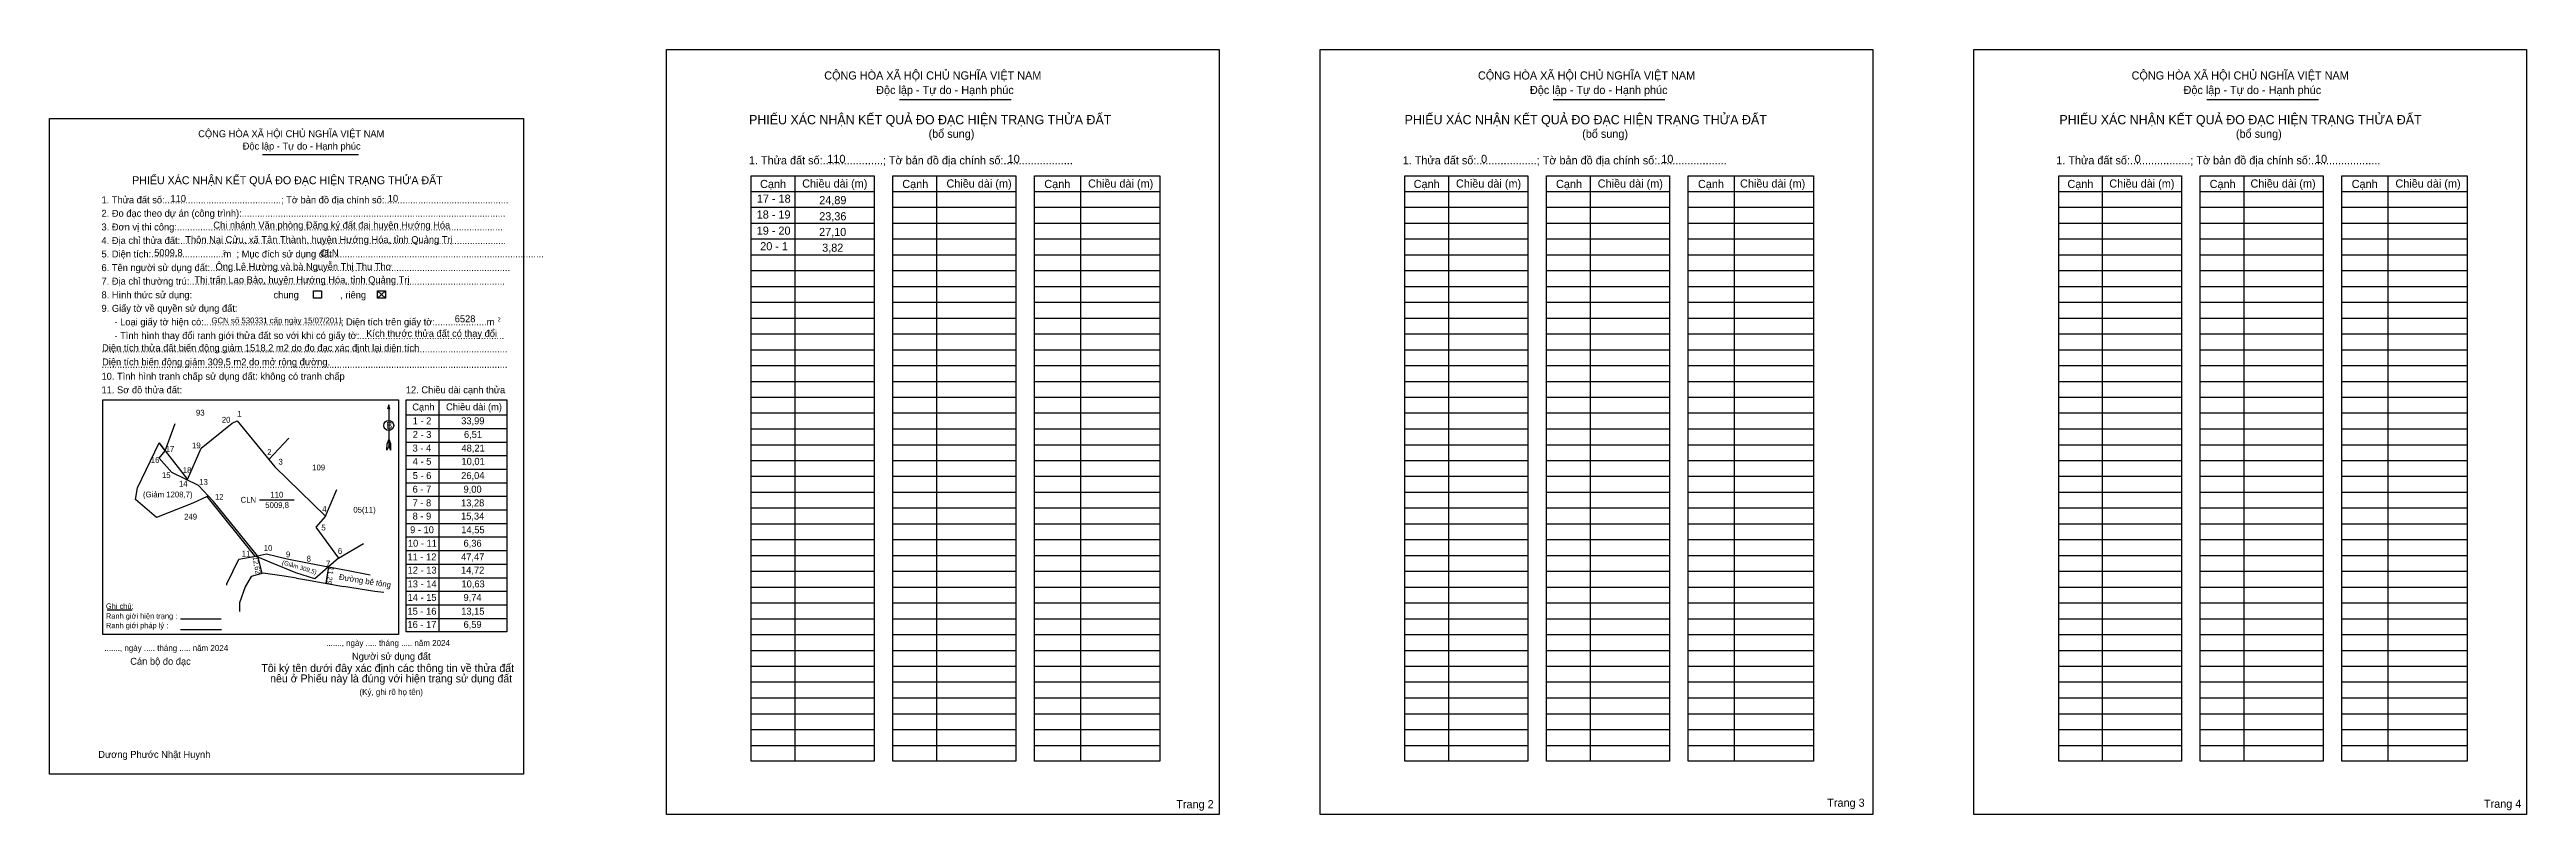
# Model space of a CAD drawing. Extents: x 538631 to 542486, y 1836057 to 1836670.
# Drawn here: x 540798 to 542486, y 1836057 to 1836578 of the extents above; entities that cross this region are included whole.
import ezdxf

# ---------------------------------------------------------------- set-up
doc = ezdxf.new("R2010")
doc.units = 0
for name, color, linetype in [('2035 - DT PHAT TRIEN', 7, 'Continuous'), ('2035 - TDTT DT', 7, 'Continuous'), ('D1', 7, 'Continuous'), ('D2', 7, 'Continuous'), ('giao thong 1 moi', 7, 'Continuous'), ('HT - CQ DT', 7, 'Continuous'), ('HT - ODT HT', 7, 'Continuous'), ('HT - TDTT DVO', 7, 'Continuous'), ('HT - TON GIAO', 7, 'Continuous'), ('HT - VAN HOA DT', 7, 'Continuous'), ('HT - Y TE DT', 7, 'Continuous'), ('KHUNG500', 7, 'Continuous'), ('KHUNGTEN', 7, 'Continuous'), ('NHT', 7, 'Continuous')]:
    doc.layers.add(name, color=color, linetype=linetype)

msp = doc.modelspace()

# ---------------------------------------------------------------- linework, layer by layer
at = {"layer": '2035 - TDTT DT'}
for p, q in [((540881.4, 1836289.9), (540872.7, 1836299.7)), ((540872.8, 1836310.1), (540876.9, 1836304.8))]:
    msp.add_line(p, q, dxfattribs=at)
at = {"layer": 'D1'}
for points in [[(540918.9, 1836213.3), (540918.8, 1836214.2), (540927.1, 1836230.9), (540939.7, 1836233.3)], [(540966.4, 1836218), (540958, 1836219.4), (540943.6, 1836221.3), (540935.5, 1836219.2), (540931.5, 1836212.2), (540927.6, 1836201.3), (540927.6, 1836195.4)], [(540966.4, 1836218), (540973.1, 1836216.8), (540998.5, 1836212.4)], [(540988.2, 1836225.7), (541000.4, 1836223.4), (541016.6, 1836220.2)], [(541026, 1836208.3), (541019.8, 1836209), (540998.5, 1836212.4)]]:
    msp.add_lwpolyline(points, dxfattribs=at)
at = {"layer": 'D2'}
for p, q in [((541218.5, 1836578), (541218.5, 1836578)), ((540798.1, 1836531.1), (540798.1, 1836531.1)), ((541377.2, 1836543.9), (541453.4, 1836543.9)), ((541822.7, 1836543.9), (541898.8, 1836543.9)), ((542268.1, 1836543.9), (542344.3, 1836543.9)), ((540943.3, 1836506.6), (541008.6, 1836506.6)), ((541276.3, 1836481.4), (541360, 1836481.4)), ((541305.9, 1836492.1), (541305.9, 1836093.4)), ((541372.8, 1836481.4), (541456.5, 1836481.4)), ((541402.4, 1836492.1), (541402.4, 1836093.4)), ((541469.3, 1836481.4), (541554.8, 1836481.4)), ((541500.7, 1836492.1), (541500.7, 1836093.4)), ((541721.7, 1836481.4), (541805.4, 1836481.4)), ((541751.4, 1836492.1), (541751.4, 1836093.4)), ((541818.2, 1836481.4), (541901.9, 1836481.4)), ((541847.9, 1836492.1), (541847.9, 1836093.4)), ((541914.7, 1836481.4), (542000.2, 1836481.4)), ((541946.1, 1836492.1), (541946.1, 1836093.4)), ((542167.2, 1836481.4), (542250.9, 1836481.4)), ((542196.8, 1836492.1), (542196.8, 1836093.4)), ((542263.7, 1836481.4), (542347.4, 1836481.4)), ((542293.3, 1836492.1), (542293.3, 1836093.4)), ((542360.1, 1836481.4), (542445.6, 1836481.4)), ((542391.6, 1836492.1), (542391.6, 1836093.4)), ((541276.3, 1836470.6), (541360, 1836470.6)), ((541372.8, 1836470.6), (541456.5, 1836470.6)), ((541469.3, 1836470.6), (541554.8, 1836470.6)), ((541721.7, 1836470.6), (541805.4, 1836470.6)), ((541818.2, 1836470.6), (541901.9, 1836470.6)), ((541914.7, 1836470.6), (542000.2, 1836470.6)), ((542167.2, 1836470.6), (542250.9, 1836470.6)), ((542263.7, 1836470.6), (542347.4, 1836470.6)), ((542360.1, 1836470.6), (542445.6, 1836470.6)), ((541276.3, 1836459.8), (541360, 1836459.8)), ((541276.3, 1836449), (541360, 1836449)), ((541372.8, 1836459.8), (541456.5, 1836459.8)), ((541372.8, 1836449), (541456.5, 1836449)), ((541469.3, 1836459.8), (541554.8, 1836459.8)), ((541469.3, 1836449), (541554.8, 1836449)), ((541721.7, 1836459.8), (541805.4, 1836459.8)), ((541721.7, 1836449), (541805.4, 1836449)), ((541818.2, 1836459.8), (541901.9, 1836459.8)), ((541818.2, 1836449), (541901.9, 1836449)), ((541914.7, 1836459.8), (542000.2, 1836459.8)), ((541914.7, 1836449), (542000.2, 1836449)), ((542167.2, 1836459.8), (542250.9, 1836459.8)), ((542167.2, 1836449), (542250.9, 1836449)), ((542263.7, 1836459.8), (542347.4, 1836459.8)), ((542263.7, 1836449), (542347.4, 1836449)), ((542360.1, 1836459.8), (542445.6, 1836459.8)), ((542360.1, 1836449), (542445.6, 1836449)), ((541276.3, 1836438.2), (541360, 1836438.2)), ((541372.8, 1836438.2), (541456.5, 1836438.2)), ((541469.3, 1836438.2), (541554.8, 1836438.2)), ((541721.7, 1836438.2), (541805.4, 1836438.2)), ((541818.2, 1836438.2), (541901.9, 1836438.2)), ((541914.7, 1836438.2), (542000.2, 1836438.2)), ((542167.2, 1836438.2), (542250.9, 1836438.2)), ((542263.7, 1836438.2), (542347.4, 1836438.2)), ((542360.1, 1836438.2), (542445.6, 1836438.2)), ((541021.5, 1836413.7), (541027.1, 1836408.6)), ((541021.5, 1836408.6), (541027.1, 1836413.7)), ((541276.3, 1836427.5), (541360, 1836427.5)), ((541276.3, 1836416.7), (541360, 1836416.7)), ((541372.8, 1836427.5), (541456.5, 1836427.5)), ((541372.8, 1836416.7), (541456.5, 1836416.7)), ((541469.3, 1836427.5), (541554.8, 1836427.5)), ((541469.3, 1836416.7), (541554.8, 1836416.7)), ((541721.7, 1836427.5), (541805.4, 1836427.5)), ((541721.7, 1836416.7), (541805.4, 1836416.7)), ((541818.2, 1836427.5), (541901.9, 1836427.5)), ((541818.2, 1836416.7), (541901.9, 1836416.7)), ((541914.7, 1836427.5), (542000.2, 1836427.5)), ((541914.7, 1836416.7), (542000.2, 1836416.7)), ((542167.2, 1836427.5), (542250.9, 1836427.5)), ((542167.2, 1836416.7), (542250.9, 1836416.7)), ((542263.7, 1836427.5), (542347.4, 1836427.5)), ((542263.7, 1836416.7), (542347.4, 1836416.7)), ((542360.1, 1836427.5), (542445.6, 1836427.5)), ((542360.1, 1836416.7), (542445.6, 1836416.7)), ((541276.3, 1836405.9), (541360, 1836405.9)), ((541372.8, 1836405.9), (541456.5, 1836405.9)), ((541469.3, 1836405.9), (541554.8, 1836405.9)), ((541721.7, 1836405.9), (541805.4, 1836405.9)), ((541818.2, 1836405.9), (541901.9, 1836405.9)), ((541914.7, 1836405.9), (542000.2, 1836405.9)), ((542167.2, 1836405.9), (542250.9, 1836405.9)), ((542263.7, 1836405.9), (542347.4, 1836405.9)), ((542360.1, 1836405.9), (542445.6, 1836405.9)), ((541276.3, 1836395.1), (541360, 1836395.1)), ((541276.3, 1836384.4), (541360, 1836384.4)), ((541372.8, 1836395.1), (541456.5, 1836395.1)), ((541372.8, 1836384.4), (541456.5, 1836384.4)), ((541469.3, 1836395.1), (541554.8, 1836395.1)), ((541469.3, 1836384.4), (541554.8, 1836384.4)), ((541721.7, 1836395.1), (541805.4, 1836395.1)), ((541721.7, 1836384.4), (541805.4, 1836384.4)), ((541818.2, 1836395.1), (541901.9, 1836395.1)), ((541818.2, 1836384.4), (541901.9, 1836384.4)), ((541914.7, 1836395.1), (542000.2, 1836395.1)), ((541914.7, 1836384.4), (542000.2, 1836384.4)), ((542167.2, 1836395.1), (542250.9, 1836395.1)), ((542167.2, 1836384.4), (542250.9, 1836384.4)), ((542263.7, 1836395.1), (542347.4, 1836395.1)), ((542263.7, 1836384.4), (542347.4, 1836384.4)), ((542360.1, 1836395.1), (542445.6, 1836395.1)), ((542360.1, 1836384.4), (542445.6, 1836384.4)), ((541276.3, 1836373.6), (541360, 1836373.6)), ((541276.3, 1836362.8), (541360, 1836362.8)), ((541372.8, 1836373.6), (541456.5, 1836373.6)), ((541372.8, 1836362.8), (541456.5, 1836362.8)), ((541469.3, 1836373.6), (541554.8, 1836373.6)), ((541469.3, 1836362.8), (541554.8, 1836362.8)), ((541721.7, 1836373.6), (541805.4, 1836373.6)), ((541721.7, 1836362.8), (541805.4, 1836362.8)), ((541818.2, 1836373.6), (541901.9, 1836373.6)), ((541818.2, 1836362.8), (541901.9, 1836362.8)), ((541914.7, 1836373.6), (542000.2, 1836373.6)), ((541914.7, 1836362.8), (542000.2, 1836362.8)), ((542167.2, 1836373.6), (542250.9, 1836373.6)), ((542167.2, 1836362.8), (542250.9, 1836362.8)), ((542263.7, 1836373.6), (542347.4, 1836373.6)), ((542263.7, 1836362.8), (542347.4, 1836362.8)), ((542360.1, 1836373.6), (542445.6, 1836373.6)), ((542360.1, 1836362.8), (542445.6, 1836362.8)), ((541276.3, 1836352), (541360, 1836352)), ((541372.8, 1836352), (541456.5, 1836352)), ((541469.3, 1836352), (541554.8, 1836352)), ((541721.7, 1836352), (541805.4, 1836352)), ((541818.2, 1836352), (541901.9, 1836352)), ((541914.7, 1836352), (542000.2, 1836352)), ((542167.2, 1836352), (542250.9, 1836352)), ((542263.7, 1836352), (542347.4, 1836352)), ((542360.1, 1836352), (542445.6, 1836352)), ((540834.5, 1836339.5), (540834.5, 1836339.5)), ((541029.2, 1836336), (541029.2, 1836308)), ((541041.1, 1836329.2), (541109.7, 1836329.2)), ((541063.3, 1836339.5), (541063.3, 1836181.4)), ((541276.3, 1836341.2), (541360, 1836341.2)), ((541276.3, 1836330.5), (541360, 1836330.5)), ((541372.8, 1836341.2), (541456.5, 1836341.2)), ((541372.8, 1836330.5), (541456.5, 1836330.5)), ((541469.3, 1836341.2), (541554.8, 1836341.2)), ((541469.3, 1836330.5), (541554.8, 1836330.5)), ((541721.7, 1836341.2), (541805.4, 1836341.2)), ((541721.7, 1836330.5), (541805.4, 1836330.5)), ((541818.2, 1836341.2), (541901.9, 1836341.2)), ((541818.2, 1836330.5), (541901.9, 1836330.5)), ((541914.7, 1836341.2), (542000.2, 1836341.2)), ((541914.7, 1836330.5), (542000.2, 1836330.5)), ((542167.2, 1836341.2), (542250.9, 1836341.2)), ((542167.2, 1836330.5), (542250.9, 1836330.5)), ((542263.7, 1836341.2), (542347.4, 1836341.2)), ((542263.7, 1836330.5), (542347.4, 1836330.5)), ((542360.1, 1836341.2), (542445.6, 1836341.2)), ((542360.1, 1836330.5), (542445.6, 1836330.5)), ((541029.2, 1836312.7), (541028.1, 1836309.8)), ((541029.2, 1836312.7), (541030.4, 1836309.8)), ((541029.2, 1836312.3), (541030.4, 1836309.4)), ((541029.2, 1836311.9), (541030.4, 1836309)), ((541029.2, 1836311.5), (541030.4, 1836308.6)), ((541029.2, 1836311), (541030.4, 1836308.2)), ((541041.1, 1836320), (541109.7, 1836320)), ((541276.3, 1836319.7), (541360, 1836319.7)), ((541372.8, 1836319.7), (541456.5, 1836319.7)), ((541469.3, 1836319.7), (541554.8, 1836319.7)), ((541721.7, 1836319.7), (541805.4, 1836319.7)), ((541818.2, 1836319.7), (541901.9, 1836319.7)), ((541914.7, 1836319.7), (542000.2, 1836319.7)), ((542167.2, 1836319.7), (542250.9, 1836319.7)), ((542263.7, 1836319.7), (542347.4, 1836319.7)), ((542360.1, 1836319.7), (542445.6, 1836319.7)), ((541028, 1836305.2), (541028.1, 1836309.8)), ((541029.2, 1836308), (541028, 1836305.2)), ((541029.2, 1836310.6), (541030.4, 1836307.7)), ((541029.2, 1836310.2), (541030.4, 1836307.3)), ((541029.2, 1836309.8), (541030.5, 1836306.9)), ((541029.2, 1836309.4), (541030.5, 1836306.5)), ((541029.2, 1836309), (541030.5, 1836306.1)), ((541029.2, 1836308.6), (541030.5, 1836305.7)), ((541029.2, 1836308), (541030.5, 1836305.2)), ((541030.5, 1836305.2), (541030.4, 1836309.8)), ((541041.1, 1836310.7), (541109.7, 1836310.7)), ((541041.1, 1836301.5), (541109.7, 1836301.5)), ((541276.3, 1836308.9), (541360, 1836308.9)), ((541276.3, 1836298.1), (541360, 1836298.1)), ((541372.8, 1836308.9), (541456.5, 1836308.9)), ((541372.8, 1836298.1), (541456.5, 1836298.1)), ((541469.3, 1836308.9), (541554.8, 1836308.9)), ((541469.3, 1836298.1), (541554.8, 1836298.1)), ((541721.7, 1836308.9), (541805.4, 1836308.9)), ((541721.7, 1836298.1), (541805.4, 1836298.1)), ((541818.2, 1836308.9), (541901.9, 1836308.9)), ((541818.2, 1836298.1), (541901.9, 1836298.1)), ((541914.7, 1836308.9), (542000.2, 1836308.9)), ((541914.7, 1836298.1), (542000.2, 1836298.1)), ((542167.2, 1836308.9), (542250.9, 1836308.9)), ((542167.2, 1836298.1), (542250.9, 1836298.1)), ((542263.7, 1836308.9), (542347.4, 1836308.9)), ((542263.7, 1836298.1), (542347.4, 1836298.1)), ((542360.1, 1836308.9), (542445.6, 1836308.9)), ((542360.1, 1836298.1), (542445.6, 1836298.1)), ((541041.1, 1836292.3), (541109.7, 1836292.3)), ((541041.1, 1836283), (541109.7, 1836283)), ((541276.3, 1836287.4), (541360, 1836287.4)), ((541372.8, 1836287.4), (541456.5, 1836287.4)), ((541469.3, 1836287.4), (541554.8, 1836287.4)), ((541721.7, 1836287.4), (541805.4, 1836287.4)), ((541818.2, 1836287.4), (541901.9, 1836287.4)), ((541914.7, 1836287.4), (542000.2, 1836287.4)), ((542167.2, 1836287.4), (542250.9, 1836287.4)), ((542263.7, 1836287.4), (542347.4, 1836287.4)), ((542360.1, 1836287.4), (542445.6, 1836287.4)), ((541041.1, 1836273.8), (541109.7, 1836273.8)), ((541041.1, 1836264.5), (541109.7, 1836264.5)), ((541276.3, 1836276.6), (541360, 1836276.6)), ((541276.3, 1836265.8), (541360, 1836265.8)), ((541372.8, 1836276.6), (541456.5, 1836276.6)), ((541372.8, 1836265.8), (541456.5, 1836265.8)), ((541469.3, 1836276.6), (541554.8, 1836276.6)), ((541469.3, 1836265.8), (541554.8, 1836265.8)), ((541721.7, 1836276.6), (541805.4, 1836276.6)), ((541721.7, 1836265.8), (541805.4, 1836265.8)), ((541818.2, 1836276.6), (541901.9, 1836276.6)), ((541818.2, 1836265.8), (541901.9, 1836265.8)), ((541914.7, 1836276.6), (542000.2, 1836276.6)), ((541914.7, 1836265.8), (542000.2, 1836265.8)), ((542167.2, 1836276.6), (542250.9, 1836276.6)), ((542167.2, 1836265.8), (542250.9, 1836265.8)), ((542263.7, 1836276.6), (542347.4, 1836276.6)), ((542263.7, 1836265.8), (542347.4, 1836265.8)), ((542360.1, 1836276.6), (542445.6, 1836276.6)), ((542360.1, 1836265.8), (542445.6, 1836265.8)), ((541041.1, 1836255.3), (541109.7, 1836255.3)), ((541041.1, 1836246.1), (541109.7, 1836246.1)), ((541276.3, 1836255), (541360, 1836255)), ((541276.3, 1836244.3), (541360, 1836244.3)), ((541372.8, 1836255), (541456.5, 1836255)), ((541372.8, 1836244.3), (541456.5, 1836244.3)), ((541469.3, 1836255), (541554.8, 1836255)), ((541469.3, 1836244.3), (541554.8, 1836244.3)), ((541721.7, 1836255), (541805.4, 1836255)), ((541721.7, 1836244.3), (541805.4, 1836244.3)), ((541818.2, 1836255), (541901.9, 1836255)), ((541818.2, 1836244.3), (541901.9, 1836244.3)), ((541914.7, 1836255), (542000.2, 1836255)), ((541914.7, 1836244.3), (542000.2, 1836244.3)), ((542167.2, 1836255), (542250.9, 1836255)), ((542167.2, 1836244.3), (542250.9, 1836244.3)), ((542263.7, 1836255), (542347.4, 1836255)), ((542263.7, 1836244.3), (542347.4, 1836244.3)), ((542360.1, 1836255), (542445.6, 1836255)), ((542360.1, 1836244.3), (542445.6, 1836244.3)), ((541041.1, 1836236.8), (541109.7, 1836236.8)), ((541041.1, 1836227.6), (541109.7, 1836227.6)), ((541276.3, 1836233.5), (541360, 1836233.5)), ((541372.8, 1836233.5), (541456.5, 1836233.5)), ((541469.3, 1836233.5), (541554.8, 1836233.5)), ((541721.7, 1836233.5), (541805.4, 1836233.5)), ((541818.2, 1836233.5), (541901.9, 1836233.5)), ((541914.7, 1836233.5), (542000.2, 1836233.5)), ((542167.2, 1836233.5), (542250.9, 1836233.5)), ((542263.7, 1836233.5), (542347.4, 1836233.5)), ((542360.1, 1836233.5), (542445.6, 1836233.5)), ((541041.1, 1836218.3), (541109.7, 1836218.3)), ((541276.3, 1836222.7), (541360, 1836222.7)), ((541276.3, 1836211.9), (541360, 1836211.9)), ((541372.8, 1836222.7), (541456.5, 1836222.7)), ((541372.8, 1836211.9), (541456.5, 1836211.9)), ((541469.3, 1836222.7), (541554.8, 1836222.7)), ((541469.3, 1836211.9), (541554.8, 1836211.9)), ((541721.7, 1836222.7), (541805.4, 1836222.7)), ((541721.7, 1836211.9), (541805.4, 1836211.9)), ((541818.2, 1836222.7), (541901.9, 1836222.7)), ((541818.2, 1836211.9), (541901.9, 1836211.9)), ((541914.7, 1836222.7), (542000.2, 1836222.7)), ((541914.7, 1836211.9), (542000.2, 1836211.9)), ((542167.2, 1836222.7), (542250.9, 1836222.7)), ((542167.2, 1836211.9), (542250.9, 1836211.9)), ((542263.7, 1836222.7), (542347.4, 1836222.7)), ((542263.7, 1836211.9), (542347.4, 1836211.9)), ((542360.1, 1836222.7), (542445.6, 1836222.7)), ((542360.1, 1836211.9), (542445.6, 1836211.9)), ((541041.1, 1836209.1), (541109.7, 1836209.1)), ((541041.1, 1836199.9), (541109.7, 1836199.9)), ((541276.3, 1836201.1), (541360, 1836201.1)), ((541372.8, 1836201.1), (541456.5, 1836201.1)), ((541469.3, 1836201.1), (541554.8, 1836201.1)), ((541721.7, 1836201.1), (541805.4, 1836201.1)), ((541818.2, 1836201.1), (541901.9, 1836201.1)), ((541914.7, 1836201.1), (542000.2, 1836201.1)), ((542167.2, 1836201.1), (542250.9, 1836201.1)), ((542263.7, 1836201.1), (542347.4, 1836201.1)), ((542360.1, 1836201.1), (542445.6, 1836201.1)), ((541022.1, 1836179.6), (541022.1, 1836179.6)), ((541041.1, 1836190.6), (541109.7, 1836190.6)), ((541276.3, 1836190.4), (541360, 1836190.4)), ((541276.3, 1836179.6), (541360, 1836179.6)), ((541372.8, 1836190.4), (541456.5, 1836190.4)), ((541372.8, 1836179.6), (541456.5, 1836179.6)), ((541469.3, 1836190.4), (541554.8, 1836190.4)), ((541469.3, 1836179.6), (541554.8, 1836179.6)), ((541721.7, 1836190.4), (541805.4, 1836190.4)), ((541721.7, 1836179.6), (541805.4, 1836179.6)), ((541818.2, 1836190.4), (541901.9, 1836190.4)), ((541818.2, 1836179.6), (541901.9, 1836179.6)), ((541914.7, 1836190.4), (542000.2, 1836190.4)), ((541914.7, 1836179.6), (542000.2, 1836179.6)), ((542167.2, 1836190.4), (542250.9, 1836190.4)), ((542167.2, 1836179.6), (542250.9, 1836179.6)), ((542263.7, 1836190.4), (542347.4, 1836190.4)), ((542263.7, 1836179.6), (542347.4, 1836179.6)), ((542360.1, 1836190.4), (542445.6, 1836190.4)), ((542360.1, 1836179.6), (542445.6, 1836179.6)), ((541276.3, 1836168.8), (541360, 1836168.8)), ((541372.8, 1836168.8), (541456.5, 1836168.8)), ((541469.3, 1836168.8), (541554.8, 1836168.8)), ((541721.7, 1836168.8), (541805.4, 1836168.8)), ((541818.2, 1836168.8), (541901.9, 1836168.8)), ((541914.7, 1836168.8), (542000.2, 1836168.8)), ((542167.2, 1836168.8), (542250.9, 1836168.8)), ((542263.7, 1836168.8), (542347.4, 1836168.8)), ((542360.1, 1836168.8), (542445.6, 1836168.8)), ((541276.3, 1836158), (541360, 1836158)), ((541276.3, 1836147.3), (541360, 1836147.3)), ((541372.8, 1836158), (541456.5, 1836158)), ((541372.8, 1836147.3), (541456.5, 1836147.3)), ((541469.3, 1836158), (541554.8, 1836158)), ((541469.3, 1836147.3), (541554.8, 1836147.3)), ((541721.7, 1836158), (541805.4, 1836158)), ((541721.7, 1836147.3), (541805.4, 1836147.3)), ((541818.2, 1836158), (541901.9, 1836158)), ((541818.2, 1836147.3), (541901.9, 1836147.3)), ((541914.7, 1836158), (542000.2, 1836158)), ((541914.7, 1836147.3), (542000.2, 1836147.3)), ((542167.2, 1836158), (542250.9, 1836158)), ((542167.2, 1836147.3), (542250.9, 1836147.3)), ((542263.7, 1836158), (542347.4, 1836158)), ((542263.7, 1836147.3), (542347.4, 1836147.3)), ((542360.1, 1836158), (542445.6, 1836158)), ((542360.1, 1836147.3), (542445.6, 1836147.3)), ((541276.3, 1836136.5), (541360, 1836136.5)), ((541276.3, 1836125.7), (541360, 1836125.7)), ((541372.8, 1836136.5), (541456.5, 1836136.5)), ((541372.8, 1836125.7), (541456.5, 1836125.7)), ((541469.3, 1836136.5), (541554.8, 1836136.5)), ((541469.3, 1836125.7), (541554.8, 1836125.7)), ((541721.7, 1836136.5), (541805.4, 1836136.5)), ((541721.7, 1836125.7), (541805.4, 1836125.7)), ((541818.2, 1836136.5), (541901.9, 1836136.5)), ((541818.2, 1836125.7), (541901.9, 1836125.7)), ((541914.7, 1836136.5), (542000.2, 1836136.5)), ((541914.7, 1836125.7), (542000.2, 1836125.7)), ((542167.2, 1836136.5), (542250.9, 1836136.5)), ((542167.2, 1836125.7), (542250.9, 1836125.7)), ((542263.7, 1836136.5), (542347.4, 1836136.5)), ((542263.7, 1836125.7), (542347.4, 1836125.7)), ((542360.1, 1836136.5), (542445.6, 1836136.5)), ((542360.1, 1836125.7), (542445.6, 1836125.7)), ((541276.3, 1836114.9), (541360, 1836114.9)), ((541372.8, 1836114.9), (541456.5, 1836114.9)), ((541469.3, 1836114.9), (541554.8, 1836114.9)), ((541721.7, 1836114.9), (541805.4, 1836114.9)), ((541818.2, 1836114.9), (541901.9, 1836114.9)), ((541914.7, 1836114.9), (542000.2, 1836114.9)), ((542167.2, 1836114.9), (542250.9, 1836114.9)), ((542263.7, 1836114.9), (542347.4, 1836114.9)), ((542360.1, 1836114.9), (542445.6, 1836114.9)), ((541276.3, 1836104.1), (541360, 1836104.1)), ((541372.8, 1836104.1), (541456.5, 1836104.1)), ((541469.3, 1836104.1), (541554.8, 1836104.1)), ((541721.7, 1836104.1), (541805.4, 1836104.1)), ((541818.2, 1836104.1), (541901.9, 1836104.1)), ((541914.7, 1836104.1), (542000.2, 1836104.1)), ((542167.2, 1836104.1), (542250.9, 1836104.1)), ((542263.7, 1836104.1), (542347.4, 1836104.1)), ((542360.1, 1836104.1), (542445.6, 1836104.1)), ((541121, 1836084.5), (541121, 1836084.5)), ((541595.1, 1836057.1), (541595.1, 1836057.1))]:
    msp.add_line(p, q, dxfattribs=at)
for points in [[(541276.3, 1836492.1), (541360, 1836492.1), (541360, 1836093.4), (541276.3, 1836093.4)], [(541372.8, 1836492.1), (541456.5, 1836492.1), (541456.5, 1836093.4), (541372.8, 1836093.4)], [(541469.3, 1836492.1), (541554.8, 1836492.1), (541554.8, 1836093.4), (541469.3, 1836093.4)], [(541721.7, 1836492.1), (541805.4, 1836492.1), (541805.4, 1836093.4), (541721.7, 1836093.4)], [(541818.2, 1836492.1), (541901.9, 1836492.1), (541901.9, 1836093.4), (541818.2, 1836093.4)], [(541914.7, 1836492.1), (542000.2, 1836492.1), (542000.2, 1836093.4), (541914.7, 1836093.4)], [(542167.2, 1836492.1), (542250.9, 1836492.1), (542250.9, 1836093.4), (542167.2, 1836093.4)], [(542263.7, 1836492.1), (542347.4, 1836492.1), (542347.4, 1836093.4), (542263.7, 1836093.4)], [(542360.1, 1836492.1), (542445.6, 1836492.1), (542445.6, 1836093.4), (542360.1, 1836093.4)], [(540834.5, 1836339.5), (541035.8, 1836339.5), (541035.8, 1836179.6), (540834.5, 1836179.6)], [(541041.1, 1836339.5), (541109.7, 1836339.5), (541109.7, 1836181.4), (541041.1, 1836181.4)]]:
    msp.add_lwpolyline(points, close=True, dxfattribs=at)
msp.add_lwpolyline([(541030, 1836333), (541029.2, 1836336), (541028.4, 1836333)], dxfattribs=at)
msp.add_circle((541029.2, 1836322), 3.41, dxfattribs=at)
at = {"layer": 'giao thong 1 moi'}
for p, q in [((540876.9, 1836304.8), (540883.7, 1836323.3)), ((540947.6, 1836298.9), (540961.1, 1836313.4)), ((540986.2, 1836260.2), (540993.9, 1836278.4)), ((540994.9, 1836231.6), (541012, 1836241.6))]:
    msp.add_line(p, q, dxfattribs=at)
at = {"layer": 'HT - TDTT DVO'}
for p, q in [((540901.4, 1836306.6), (540922.5, 1836323.6)), ((540922.5, 1836323.6), (540926, 1836325.2)), ((540926, 1836325.2), (540947.6, 1836298.9)), ((540872.7, 1836299.7), (540876.9, 1836304.8)), ((540881.4, 1836289.9), (540872.7, 1836299.7)), ((540876.9, 1836304.8), (540892.2, 1836285.1)), ((540892.2, 1836285.1), (540901.4, 1836306.6)), ((540947.6, 1836298.9), (540951.7, 1836293.9)), ((540890.2, 1836285.6), (540881.4, 1836289.9)), ((540899.7, 1836281), (540890.2, 1836285.6)), ((540909.8, 1836270.2), (540899.7, 1836281)), ((540951.7, 1836293.9), (540986.2, 1836260.2)), ((540939.7, 1836233.3), (540909.8, 1836270.2)), ((540986.2, 1836260.2), (540979.6, 1836252.7)), ((540979.6, 1836252.7), (540994.9, 1836231.6)), ((540939.7, 1836233.3), (540945.9, 1836234.5)), ((540945.9, 1836234.5), (540960.1, 1836231.1)), ((540960.1, 1836231.1), (540975.1, 1836228.2)), ((540975.1, 1836228.2), (540988.2, 1836225.7)), ((540994.9, 1836231.6), (540988.2, 1836225.7)), ((540837.3, 1836196.4), (540854.3, 1836196.4)), ((540887.3, 1836190.4), (540915, 1836190.4)), ((540887.3, 1836183.1), (540915.3, 1836183.1))]:
    msp.add_line(p, q, dxfattribs=at)
msp.add_lwpolyline([(540876.9, 1836304.8), (540872.8, 1836310.1), (540872.8, 1836310.1)], dxfattribs=at)
at = {"layer": 'HT - TON GIAO'}
msp.add_line((540941.1, 1836271.3), (540964.8, 1836271.3), dxfattribs=at)
at = {"layer": 'HT - Y TE DT'}
for p, q in [((540858, 1836279.6), (540872.8, 1836310.1)), ((540856.6, 1836271.5), (540858, 1836279.6)), ((540871, 1836259.2), (540856.6, 1836271.5)), ((540895.7, 1836269.1), (540871, 1836259.2)), ((540905.6, 1836273.5), (540895.7, 1836269.1)), ((540938, 1836233.1), (540905.6, 1836273.5)), ((540949.4, 1836228.5), (540938, 1836233.1)), ((540939.7, 1836233.3), (540942.8, 1836221.1)), ((540965.9, 1836221.6), (540949.4, 1836228.5)), ((540978.8, 1836217.5), (540965.9, 1836221.6)), ((540982.6, 1836220.8), (540978.8, 1836217.5)), ((540988.2, 1836225.7), (540982.6, 1836220.8)), ((540988.2, 1836225.7), (540986.3, 1836214.6))]:
    msp.add_line(p, q, dxfattribs=at)
at = {"layer": 'KHUNGTEN'}
for points in [[(540977.9, 1836413.7), (540983.5, 1836413.7), (540983.5, 1836408.6), (540977.9, 1836408.6)], [(541021.5, 1836413.7), (541027.1, 1836413.7), (541027.1, 1836408.6), (541021.5, 1836408.6)]]:
    msp.add_lwpolyline(points, close=True, dxfattribs=at)
at = {"layer": 'NHT'}
for points in [[(541218.5, 1836578), (541595.1, 1836578), (541595.1, 1836057.1), (541218.5, 1836057.1)], [(541663.9, 1836578), (542040.5, 1836578), (542040.5, 1836057.1), (541663.9, 1836057.1)], [(542109.4, 1836578), (542486, 1836578), (542486, 1836057.1), (542109.4, 1836057.1)], [(540798.1, 1836531.1), (541121, 1836531.1), (541121, 1836084.5), (540798.1, 1836084.5)]]:
    msp.add_lwpolyline(points, close=True, dxfattribs=at)

# ---------------------------------------------------------------- texts
at = {"layer": '2035 - DT PHAT TRIEN'}
for s, height, p in [('17 - 18', 5.53, (541280.1, 1836473.7)), ('18 - 19', 5.53, (541280, 1836462.9)), ('24,89', 5.53, (541322.6, 1836472.7)), ('23,36', 5.53, (541322.6, 1836461.7)), ('19 - 20', 5.53, (541280, 1836451.9)), ('20 - 1', 5.53, (541282.4, 1836441.3)), ('27,10', 5.53, (541322.5, 1836451)), ('3,82', 5.53, (541324.6, 1836440.3)), ('2 - 3', 4.74, (541045.6, 1836313.5)), ('1 - 2', 4.74, (541045.6, 1836322.8)), ('33,99', 4.74, (541078.6, 1836322.8)), ('6,51', 4.74, (541080.5, 1836313.5)), ('3 - 4', 4.74, (541045.5, 1836304.2)), ('4 - 5', 4.74, (541045.6, 1836295.2)), ('48,21', 4.74, (541078.8, 1836304.2)), ('10,01', 4.74, (541078.8, 1836295.2)), ('6 - 7', 4.74, (541045.5, 1836276.2)), ('5 - 6', 4.74, (541045.6, 1836285.5)), ('26,04', 4.74, (541078.6, 1836285.5)), ('9,00', 4.74, (541080.2, 1836276.2)), ('8 - 9', 4.74, (541045.5, 1836257.9)), ('7 - 8', 4.74, (541045.5, 1836266.9)), ('15,34', 4.74, (541078.5, 1836257.9)), ('13,28', 4.74, (541078.5, 1836266.9)), ('10 - 11', 4.74, (541042.3, 1836239.4)), ('9 - 10', 4.74, (541043.8, 1836248.6)), ('14,55', 4.74, (541078.7, 1836248.6)), ('6,36', 4.74, (541080.2, 1836239.4)), ('11 - 12', 4.74, (541042, 1836230.1)), ('47,47', 4.74, (541078.5, 1836230.1)), ('12 - 13', 4.74, (541042.1, 1836221.1)), ('13 - 14', 4.74, (541042.1, 1836211.7)), ('14,72', 4.74, (541078.5, 1836221.1)), ('10,63', 4.74, (541078.8, 1836211.7)), ('15 - 16', 4.74, (541042, 1836193.1)), ('14 - 15', 4.74, (541042.1, 1836202.5)), ('13,15', 4.74, (541078.6, 1836193.1)), ('9,74', 4.74, (541080.2, 1836202.5)), ('16 - 17', 4.74, (541042, 1836184.1)), ('6,59', 4.74, (541080.2, 1836184.1))]:
    msp.add_text(s, height=height, dxfattribs=at).set_placement(p)
at = {"layer": 'D2'}
for s, height, p in [('CỘNG HÒA XÃ HỘI CHỦ NGHĨA VIỆT NAM', 5.532, (541326, 1836557.6)), ('CỘNG HÒA XÃ HỘI CHỦ NGHĨA VIỆT NAM', 5.532, (541771.5, 1836557.6)), ('CỘNG HÒA XÃ HỘI CHỦ NGHĨA VIỆT NAM', 5.532, (542216.9, 1836557.6)), ('Độc lập - Tự do - Hạnh phúc', 5.532, (541361.4, 1836547.7)), ('Độc lập - Tự do - Hạnh phúc', 5.532, (541806.9, 1836547.7)), ('Độc lập - Tự do - Hạnh phúc', 5.532, (542252.3, 1836547.7)), ('PHIẾU XÁC NHẬN KẾT QUẢ ĐO ĐẠC HIỆN TRẠNG THỬA ĐẤT', 6.323, (541274.8, 1836527.1)), ('PHIẾU XÁC NHẬN KẾT QUẢ ĐO ĐẠC HIỆN TRẠNG THỬA ĐẤT', 6.323, (541721.5, 1836527.1)), ('PHIẾU XÁC NHẬN KẾT QUẢ ĐO ĐẠC HIỆN TRẠNG THỬA ĐẤT', 6.323, (542167.7, 1836527.1)), ('CỘNG HÒA XÃ HỘI CHỦ NGHĨA VIỆT NAM', 4.743, (540899.4, 1836518.3)), ('Độc lập - Tự do - Hạnh phúc', 4.743, (540929.7, 1836509.9)), ('(bổ sung)', 5.53, (541397.1, 1836517.9)), ('(bổ sung)', 5.53, (541842.5, 1836517.9)), ('(bổ sung)', 5.53, (542288, 1836517.9)), ('1. Thửa đất số:....................; Tờ bản đồ địa chính số:.......................', 5.532, (541274.7, 1836499.8)), ('1. Thửa đất số:....................; Tờ bản đồ địa chính số:.......................', 5.532, (541720.2, 1836499.8)), ('1. Thửa đất số:....................; Tờ bản đồ địa chính số:.......................', 5.532, (542165.6, 1836499.8)), ('PHIẾU XÁC NHẬN KẾT QUẢ ĐO ĐẠC HIỆN TRẠNG THỬA ĐẤT', 5.421, (540854.4, 1836486.3)), ('Cạnh', 5.53, (541282.3, 1836483.7)), ('Chiều dài (m)', 5.532, (541311, 1836484)), ('Cạnh', 5.53, (541379.2, 1836483.7)), ('Chiều dài (m)', 5.532, (541409.3, 1836484)), ('Cạnh', 5.53, (541476, 1836483.7)), ('Chiều dài (m)', 5.532, (541505.8, 1836484)), ('Cạnh', 5.53, (541727.7, 1836483.7)), ('Chiều dài (m)', 5.532, (541756.5, 1836484)), ('Cạnh', 5.53, (541824.7, 1836483.7)), ('Chiều dài (m)', 5.532, (541853.1, 1836484)), ('Cạnh', 5.53, (541921.4, 1836483.7)), ('Chiều dài (m)', 5.532, (541950.1, 1836484)), ('Cạnh', 5.53, (542173.2, 1836483.7)), ('Chiều dài (m)', 5.532, (542201.7, 1836484)), ('Cạnh', 5.53, (542270.1, 1836483.7)), ('Chiều dài (m)', 5.532, (542297.9, 1836484)), ('Cạnh', 5.53, (542366.9, 1836483.7)), ('Chiều dài (m)', 5.532, (542396.7, 1836484)), ('2. Đo đạc theo dự án (công trình):......................................................................................................', 4.7431, (540833.5, 1836464.1)), ('1. Thửa đất số:.............................................; Tờ bản đồ địa chính số:................................................', 4.7431, (540833.5, 1836473.3)), ('4. Địa chỉ thửa đất:..............................................................................................................................', 4.7431, (540833.5, 1836445.6)), ('3. Đơn vị thi công:..............................................................................................................................', 4.7431, (540833.5, 1836454.8)), ('Chi nhánh Văn phòng Đăng ký đất đai huyện Hướng Hóa', 4.743, (540909.7, 1836456.1)), ('5. Diện tích:............................m  ; Mục đích sử dụng đất:.................................................................................', 4.7431, (540833.5, 1836436.4)), ('6. Tên người sử dụng đất:....................................................................................................................', 4.7431, (540833.5, 1836427.1)), ('2', 2.71, (540916.1, 1836438.5)), ('7. Địa chỉ thường trú:..........................................................................................................................', 4.7431, (540833.5, 1836417.9)), ('chung                , riêng', 4.743, (540950.7, 1836408.6)), ('9. Giấy tờ về quyền sử dụng đất:', 4.743, (540833.5, 1836399.4)), ('     - Loại giấy tờ hiện có:.....................................................; Diện tích trên giấy tờ:....................m', 4.7431, (540833.5, 1836390.2)), ('2', 2.71, (541103.4, 1836392.9)), ('     - Tình hình thay đổi ranh giới thửa đất so với khi có giấy tờ:........................................................', 4.7431, (540833.5, 1836380.9)), ('.............................................................................................................................................................', 4.7431, (540833.5, 1836371.7)), ('.............................................................................................................................................................', 4.7431, (540833.5, 1836361.2)), ('10. Tình hình tranh chấp sử dụng đất: không có tranh chấp', 4.743, (540833.5, 1836353.1)), ('11. Sơ đồ thửa đất:', 4.743, (540833.5, 1836343.9)), ('12. Chiều dài cạnh thửa', 4.743, (541040.9, 1836343.9)), ('Cạnh', 4.74, (541045.3, 1836332.2)), ('Chiều dài (m)', 4.743, (541068.3, 1836332.3)), ('B', 4.62, (541027.5, 1836319.8)), ('Ghi chú:', 3.67, (540836.5, 1836197.1)), ('Ranh giới hiện trạng :', 3.67, (540836.5, 1836190.4)), ('Ranh giới pháp lý :', 3.67, (540836.5, 1836183.9)), ('......., ngày ..... tháng ..... năm 2024', 4.066, (540986.6, 1836171.8)), ('......., ngày ..... tháng ..... năm 2024', 4.066, (540835.5, 1836168.4)), ('Cán bộ đo đạc', 4.743, (540853.1, 1836159)), ('Tôi ký tên dưới đây xác định các thông tin về thửa đất', 5.39, (540942.4, 1836154.1)), ('Người sử dụng đất', 4.743, (541004.2, 1836162.4)), (' nêu ở Phiếu này là đúng với hiện trạng sử dụng đất', 5.39, (540946.4, 1836147)), ('(Ký, ghi rõ họ tên)', 4.066, (541009.3, 1836138.5)), ('Dương Phước Nhật Huynh', 4.743, (540831.3, 1836095.6)), ('Trang 2', 5.53, (541565.9, 1836061.3)), ('Trang 3', 5.53, (542009.5, 1836062.3)), ('Trang 4', 5.53, (542457, 1836061.6))]:
    msp.add_text(s, height=height, dxfattribs=at).set_placement(p)
at = {"layer": 'HT - CQ DT'}
for s, height, p in [('110', 5.53, (541328.1, 1836500.8)), ('10', 5.53, (541451, 1836500.8)), ('0', 5.53, (541773.6, 1836500.8)), ('10', 5.53, (541896.4, 1836500.8)), ('0', 5.53, (542219, 1836500.8)), ('10', 5.53, (542341.9, 1836500.8)), ('110', 4.74, (540880.5, 1836474.2)), ('10', 4.74, (541028.6, 1836474.3)), ('Thôn Nại Cửu, xã Tân Thành, huyện Hướng Hóa, tỉnh Quảng Trị', 4.743, (540890.6, 1836446.2)), ('5009,8', 4.74, (540869.4, 1836437.3)), ('Ông Lê Hường và bà Nguyễn Thị Thu Thơ', 4.743, (540911.2, 1836427.8)), ('CLN', 4.74, (540982.4, 1836437.1)), ('Thị trấn Lao Bảo, huyện Hướng Hóa, tỉnh Quảng Trị', 4.743, (540896.8, 1836418.8)), ('GCN số 530331 cấp ngày 15/07/2011', 3.989, (540908.4, 1836391.5)), ('6528', 4.74, (541074.2, 1836392.3)), ('Kích thước thửa đất có thay đổi', 4.743, (541013.9, 1836382.3)), ('Diện tích thửa đất biến động giảm 1518,2 m2 do đo đạc xác định lại diện tích', 4.743, (540833.9, 1836372.5)), ('Diện tích biến động giảm 309,5 m2 do mở rộng đường.', 4.743, (540833.9, 1836362.9))]:
    msp.add_text(s, height=height, dxfattribs=at).set_placement(p)
at = {"layer": 'HT - ODT HT'}
for s, p in [('109', (540977.1, 1836291.4)), ('05(11)', (541005.1, 1836262.6))]:
    msp.add_text(s, height=3.95, dxfattribs=at).set_placement(p)
at = {"layer": 'HT - TON GIAO'}
for s, height, p in [('93', 3.95, (540897.9, 1836328.7)), ('20', 3.95, (540915.5, 1836323.9)), ('1', 3.95, (540926, 1836328)), ('16', 3.95, (540867.1, 1836296.5)), ('17', 3.95, (540877.2, 1836304)), ('19', 3.95, (540895.2, 1836306.4)), ('2', 3.95, (540946.4, 1836301.9)), ('3', 3.95, (540954.1, 1836295.3)), (' (Giảm 1208,7)', 3.952, (540860.3, 1836273)), ('15', 3.95, (540874.7, 1836286.2)), ('14', 3.95, (540886.3, 1836280.4)), ('18', 3.95, (540888.9, 1836289.6)), ('13', 3.95, (540900.1, 1836281.6)), ('249', 3.95, (540889.8, 1836257.9)), ('12', 3.95, (540910.8, 1836271.4)), ('4', 3.95, (540983.9, 1836263.1)), ('5', 3.95, (540983.3, 1836250.5)), ('11', 3.95, (540929.1, 1836232.7)), ('10', 3.95, (540944.1, 1836236.6)), ('9', 3.95, (540959.2, 1836232.2)), ('8', 3.95, (540973.3, 1836229.3)), ('7', 3.95, (540986.5, 1836226)), ('6', 3.95, (540994.6, 1836234.5))]:
    msp.add_text(s, height=height, dxfattribs=at).set_placement(p)
for s, height, rotation, p in [('12,62', 3.51, 280.9289, (540936.4, 1836232.4)), (' (Giảm 309,5)', 3.018, 343.3887, (540955.2, 1836227.8)), ('11,29', 3.51, 261.7063, (540988.5, 1836226)), ('Đường bê tông', 3.952, 350.9716, (540995.1, 1836217))]:
    msp.add_text(s, height=height, rotation=rotation, dxfattribs=at).set_placement(p)
at = {"layer": 'HT - VAN HOA DT'}
msp.add_text('8. Hình thức sử dụng:', height=4.743, dxfattribs=at).set_placement((540833.5, 1836408.6))
at = {"layer": 'KHUNG500'}
for s, p in [('CLN', (540928.3, 1836269.4)), ('5009,8', (540945.1, 1836265.8)), ('110', (540948.6, 1836272.9))]:
    msp.add_text(s, height=3.95, dxfattribs=at).set_placement(p)

doc.saveas('drawing.dxf')
